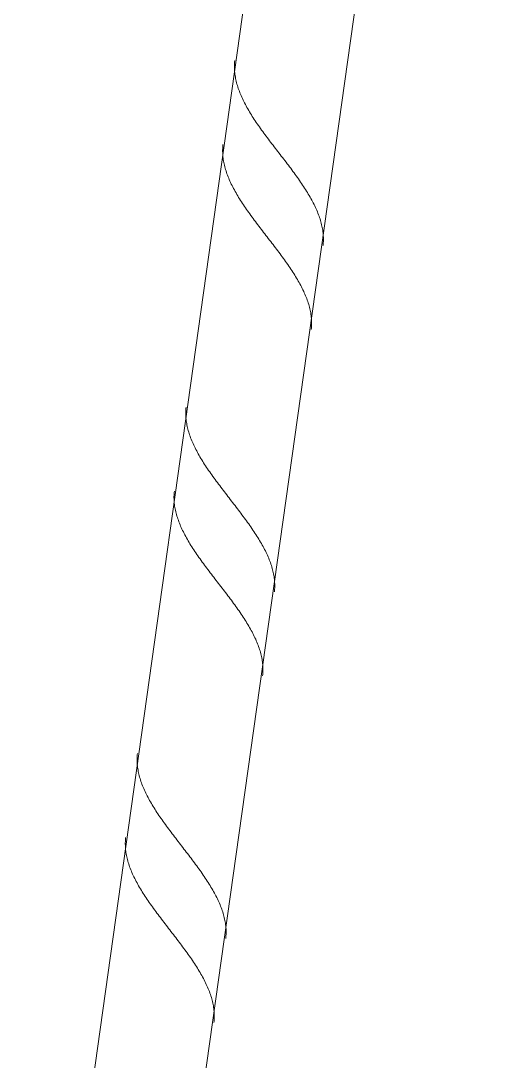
# Model space of a CAD drawing. Header units: inches. Extents: x -19229 to -222, y -6301 to 12387.
# Drawn here: x -19228.318 to -19226.16, y -55.713 to -51.004 of the extents above; entities that cross this region are included whole.
import ezdxf

# ---------------------------------------------------------------- set-up
doc = ezdxf.new("R2010")
doc.units = ezdxf.units.IN
doc.header["$MEASUREMENT"] = 0
doc.layers.add('A-WALL', color=113, linetype='Continuous', lineweight=9)
doc.layers.add('A-WALL-PATT', color=111, linetype='Continuous', lineweight=25)

# ---------------------------------------------------------------- blocks, each defined once
blk = doc.blocks.new('FP_1-DETAIL - PRECAST _ CONC_ - PLANK PARALLEL TO WALL')
at = {"layer": 'A-WALL'}
for p, q in [((17212.0257, -46.2941), (17210.3629, -58.1253)), ((17210.8678, -58.1253), (17212.5208, -46.3637))]:
    blk.add_line(p, q, dxfattribs=at)
at = {"layer": 'A-WALL-PATT', "color": 55, "lineweight": 9}
for p, q in [((17211.3311, -51.1959), (17211.3316, -51.1898)), ((17211.3316, -51.1898), (17211.3322, -51.1836)), ((17211.3306, -51.2144), (17211.3307, -51.2082)), ((17211.3308, -51.2206), (17211.3306, -51.2144)), ((17211.3307, -51.2082), (17211.3308, -51.202)), ((17211.3308, -51.202), (17211.3311, -51.1959)), ((17211.3311, -51.2269), (17211.3308, -51.2206)), ((17211.3315, -51.2331), (17211.3311, -51.2269)), ((17211.3321, -51.2394), (17211.3315, -51.2331)), ((17211.3328, -51.2457), (17211.3321, -51.2394)), ((17211.3337, -51.252), (17211.3328, -51.2457)), ((17211.3347, -51.2583), (17211.3337, -51.252)), ((17211.3359, -51.2647), (17211.3347, -51.2583)), ((17211.3372, -51.2711), (17211.3359, -51.2647)), ((17211.3387, -51.2775), (17211.3372, -51.2711)), ((17211.3403, -51.2839), (17211.3387, -51.2775)), ((17211.342, -51.2904), (17211.3403, -51.2839)), ((17211.3439, -51.2968), (17211.342, -51.2904)), ((17211.3459, -51.3033), (17211.3439, -51.2968)), ((17211.3481, -51.3098), (17211.3459, -51.3033)), ((17211.3503, -51.3163), (17211.3481, -51.3098)), ((17211.3528, -51.3228), (17211.3503, -51.3163)), ((17211.3553, -51.3294), (17211.3528, -51.3228)), ((17211.358, -51.336), (17211.3553, -51.3294)), ((17211.3608, -51.3426), (17211.358, -51.336)), ((17211.3637, -51.3492), (17211.3608, -51.3426)), ((17211.3667, -51.3558), (17211.3637, -51.3492)), ((17211.3699, -51.3624), (17211.3667, -51.3558)), ((17211.3731, -51.3691), (17211.3699, -51.3624)), ((17211.3765, -51.3758), (17211.3731, -51.3691)), ((17211.38, -51.3824), (17211.3765, -51.3758)), ((17211.3836, -51.3891), (17211.38, -51.3824)), ((17211.3873, -51.3959), (17211.3836, -51.3891)), ((17211.3911, -51.4026), (17211.3873, -51.3959)), ((17211.3951, -51.4093), (17211.3911, -51.4026)), ((17211.3991, -51.4161), (17211.3951, -51.4093)), ((17211.4032, -51.4229), (17211.3991, -51.4161)), ((17211.4074, -51.4297), (17211.4032, -51.4229)), ((17211.4116, -51.4365), (17211.4074, -51.4297)), ((17211.416, -51.4433), (17211.4116, -51.4365)), ((17211.4205, -51.4501), (17211.416, -51.4433)), ((17211.425, -51.4569), (17211.4205, -51.4501)), ((17211.4296, -51.4638), (17211.425, -51.4569)), ((17211.4343, -51.4706), (17211.4296, -51.4638)), ((17211.439, -51.4775), (17211.4343, -51.4706)), ((17211.4438, -51.4844), (17211.439, -51.4775)), ((17211.4487, -51.4912), (17211.4438, -51.4844)), ((17211.4536, -51.4981), (17211.4487, -51.4912)), ((17211.4586, -51.505), (17211.4536, -51.4981)), ((17211.4636, -51.5119), (17211.4586, -51.505)), ((17211.4687, -51.5188), (17211.4636, -51.5119)), ((17211.4739, -51.5257), (17211.4687, -51.5188)), ((17211.2777, -51.5761), (17211.2782, -51.5699)), ((17211.2782, -51.5699), (17211.2788, -51.5638)), ((17211.479, -51.5327), (17211.4739, -51.5257)), ((17211.4842, -51.5396), (17211.479, -51.5327)), ((17211.4895, -51.5465), (17211.4842, -51.5396)), ((17211.4947, -51.5535), (17211.4895, -51.5465)), ((17211.5, -51.5604), (17211.4947, -51.5535)), ((17211.5054, -51.5674), (17211.5, -51.5604)), ((17211.5107, -51.5743), (17211.5054, -51.5674)), ((17211.2772, -51.5884), (17211.2774, -51.5822)), ((17211.2772, -51.5946), (17211.2772, -51.5884)), ((17211.2773, -51.6008), (17211.2772, -51.5946)), ((17211.2776, -51.607), (17211.2773, -51.6008)), ((17211.2774, -51.5822), (17211.2777, -51.5761)), ((17211.2781, -51.6133), (17211.2776, -51.607)), ((17211.2787, -51.6196), (17211.2781, -51.6133)), ((17211.516, -51.5812), (17211.5107, -51.5743)), ((17211.5214, -51.5882), (17211.516, -51.5812)), ((17211.5268, -51.5951), (17211.5214, -51.5882)), ((17211.5322, -51.6021), (17211.5268, -51.5951)), ((17211.5375, -51.6091), (17211.5322, -51.6021)), ((17211.5429, -51.616), (17211.5375, -51.6091)), ((17211.5483, -51.623), (17211.5429, -51.616)), ((17211.2794, -51.6259), (17211.2787, -51.6196)), ((17211.2803, -51.6322), (17211.2794, -51.6259)), ((17211.2813, -51.6385), (17211.2803, -51.6322)), ((17211.2825, -51.6449), (17211.2813, -51.6385)), ((17211.2838, -51.6513), (17211.2825, -51.6449)), ((17211.2852, -51.6577), (17211.2838, -51.6513)), ((17211.2868, -51.6641), (17211.2852, -51.6577)), ((17211.2886, -51.6705), (17211.2868, -51.6641)), ((17211.5536, -51.6299), (17211.5483, -51.623)), ((17211.5589, -51.6368), (17211.5536, -51.6299)), ((17211.5643, -51.6438), (17211.5589, -51.6368)), ((17211.5696, -51.6507), (17211.5643, -51.6438)), ((17211.5748, -51.6577), (17211.5696, -51.6507)), ((17211.5801, -51.6646), (17211.5748, -51.6577)), ((17211.5853, -51.6715), (17211.5801, -51.6646)), ((17211.2905, -51.677), (17211.2886, -51.6705)), ((17211.2925, -51.6835), (17211.2905, -51.677)), ((17211.2946, -51.69), (17211.2925, -51.6835)), ((17211.2969, -51.6965), (17211.2946, -51.69)), ((17211.2993, -51.703), (17211.2969, -51.6965)), ((17211.3019, -51.7096), (17211.2993, -51.703)), ((17211.3045, -51.7162), (17211.3019, -51.7096)), ((17211.5904, -51.6785), (17211.5853, -51.6715)), ((17211.5956, -51.6854), (17211.5904, -51.6785)), ((17211.6007, -51.6923), (17211.5956, -51.6854)), ((17211.6057, -51.6992), (17211.6007, -51.6923)), ((17211.6107, -51.7061), (17211.6057, -51.6992)), ((17211.6156, -51.713), (17211.6107, -51.7061)), ((17211.3073, -51.7227), (17211.3045, -51.7162)), ((17211.3102, -51.7293), (17211.3073, -51.7227)), ((17211.3133, -51.736), (17211.3102, -51.7293)), ((17211.3164, -51.7426), (17211.3133, -51.736)), ((17211.3197, -51.7493), (17211.3164, -51.7426)), ((17211.3231, -51.7559), (17211.3197, -51.7493)), ((17211.3266, -51.7626), (17211.3231, -51.7559)), ((17211.6205, -51.7199), (17211.6156, -51.713)), ((17211.6253, -51.7267), (17211.6205, -51.7199)), ((17211.63, -51.7336), (17211.6253, -51.7267)), ((17211.6347, -51.7404), (17211.63, -51.7336)), ((17211.6393, -51.7473), (17211.6347, -51.7404)), ((17211.6438, -51.7541), (17211.6393, -51.7473)), ((17211.6483, -51.7609), (17211.6438, -51.7541)), ((17211.3302, -51.7693), (17211.3266, -51.7626)), ((17211.3339, -51.776), (17211.3302, -51.7693)), ((17211.3377, -51.7828), (17211.3339, -51.776)), ((17211.3416, -51.7895), (17211.3377, -51.7828)), ((17211.3456, -51.7963), (17211.3416, -51.7895)), ((17211.3497, -51.8031), (17211.3456, -51.7963)), ((17211.3539, -51.8098), (17211.3497, -51.8031)), ((17211.6527, -51.7677), (17211.6483, -51.7609)), ((17211.6569, -51.7745), (17211.6527, -51.7677)), ((17211.6611, -51.7813), (17211.6569, -51.7745)), ((17211.6652, -51.7881), (17211.6611, -51.7813)), ((17211.6692, -51.7949), (17211.6652, -51.7881)), ((17211.6732, -51.8016), (17211.6692, -51.7949)), ((17211.677, -51.8083), (17211.6732, -51.8016)), ((17211.3582, -51.8166), (17211.3539, -51.8098)), ((17211.3626, -51.8234), (17211.3582, -51.8166)), ((17211.367, -51.8303), (17211.3626, -51.8234)), ((17211.3716, -51.8371), (17211.367, -51.8303)), ((17211.3762, -51.8439), (17211.3716, -51.8371)), ((17211.3808, -51.8508), (17211.3762, -51.8439)), ((17211.3856, -51.8577), (17211.3808, -51.8508)), ((17211.6807, -51.8151), (17211.677, -51.8083)), ((17211.6843, -51.8218), (17211.6807, -51.8151)), ((17211.6878, -51.8284), (17211.6843, -51.8218)), ((17211.6912, -51.8351), (17211.6878, -51.8284)), ((17211.6944, -51.8418), (17211.6912, -51.8351)), ((17211.6976, -51.8484), (17211.6944, -51.8418)), ((17211.7006, -51.855), (17211.6976, -51.8484)), ((17211.3904, -51.8645), (17211.3856, -51.8577)), ((17211.3953, -51.8714), (17211.3904, -51.8645)), ((17211.4002, -51.8783), (17211.3953, -51.8714)), ((17211.4052, -51.8852), (17211.4002, -51.8783)), ((17211.4102, -51.8921), (17211.4052, -51.8852)), ((17211.4153, -51.899), (17211.4102, -51.8921)), ((17211.4204, -51.9059), (17211.4153, -51.899)), ((17211.7035, -51.8616), (17211.7006, -51.855)), ((17211.7063, -51.8682), (17211.7035, -51.8616)), ((17211.709, -51.8748), (17211.7063, -51.8682)), ((17211.7116, -51.8814), (17211.709, -51.8748)), ((17211.714, -51.8879), (17211.7116, -51.8814)), ((17211.7162, -51.8944), (17211.714, -51.8879)), ((17211.7184, -51.9009), (17211.7162, -51.8944)), ((17211.4256, -51.9129), (17211.4204, -51.9059)), ((17211.4308, -51.9198), (17211.4256, -51.9129)), ((17211.436, -51.9267), (17211.4308, -51.9198)), ((17211.4413, -51.9337), (17211.436, -51.9267)), ((17211.4466, -51.9406), (17211.4413, -51.9337)), ((17211.4519, -51.9475), (17211.4466, -51.9406)), ((17211.7204, -51.9074), (17211.7184, -51.9009)), ((17211.7223, -51.9138), (17211.7204, -51.9074)), ((17211.724, -51.9203), (17211.7223, -51.9138)), ((17211.7256, -51.9267), (17211.724, -51.9203)), ((17211.7271, -51.9331), (17211.7256, -51.9267)), ((17211.7284, -51.9395), (17211.7271, -51.9331)), ((17211.7296, -51.9459), (17211.7284, -51.9395)), ((17211.7306, -51.9522), (17211.7296, -51.9459)), ((17211.4573, -51.9545), (17211.4519, -51.9475)), ((17211.4626, -51.9614), (17211.4573, -51.9545)), ((17211.468, -51.9684), (17211.4626, -51.9614)), ((17211.4733, -51.9753), (17211.468, -51.9684)), ((17211.4787, -51.9823), (17211.4733, -51.9753)), ((17211.4841, -51.9892), (17211.4787, -51.9823)), ((17211.4895, -51.9962), (17211.4841, -51.9892)), ((17211.7315, -51.9585), (17211.7306, -51.9522)), ((17211.7322, -51.9648), (17211.7315, -51.9585)), ((17211.7328, -51.9711), (17211.7322, -51.9648)), ((17211.7332, -51.9774), (17211.7328, -51.9711)), ((17211.7335, -51.9836), (17211.7332, -51.9774)), ((17211.7337, -51.9898), (17211.7335, -51.9836)), ((17211.7336, -51.996), (17211.7337, -51.9898)), ((17211.4948, -52.0031), (17211.4895, -51.9962)), ((17211.5002, -52.0101), (17211.4948, -52.0031)), ((17211.5055, -52.017), (17211.5002, -52.0101)), ((17211.5108, -52.024), (17211.5055, -52.017)), ((17211.5161, -52.0309), (17211.5108, -52.024)), ((17211.5214, -52.0379), (17211.5161, -52.0309)), ((17211.5266, -52.0448), (17211.5214, -52.0379)), ((17211.7321, -52.0206), (17211.7327, -52.0145)), ((17211.7327, -52.0145), (17211.7332, -52.0083)), ((17211.7332, -52.0083), (17211.7335, -52.0022)), ((17211.7335, -52.0022), (17211.7336, -51.996)), ((17211.5318, -52.0517), (17211.5266, -52.0448)), ((17211.537, -52.0586), (17211.5318, -52.0517)), ((17211.5421, -52.0656), (17211.537, -52.0586)), ((17211.5472, -52.0725), (17211.5421, -52.0656)), ((17211.5523, -52.0794), (17211.5472, -52.0725)), ((17211.5572, -52.0863), (17211.5523, -52.0794)), ((17211.5622, -52.0932), (17211.5572, -52.0863)), ((17211.567, -52.1), (17211.5622, -52.0932)), ((17211.5719, -52.1069), (17211.567, -52.1)), ((17211.5766, -52.1138), (17211.5719, -52.1069)), ((17211.5813, -52.1206), (17211.5766, -52.1138)), ((17211.5859, -52.1275), (17211.5813, -52.1206)), ((17211.5904, -52.1343), (17211.5859, -52.1275)), ((17211.5949, -52.1411), (17211.5904, -52.1343)), ((17211.5992, -52.1479), (17211.5949, -52.1411)), ((17211.6035, -52.1547), (17211.5992, -52.1479)), ((17211.6077, -52.1615), (17211.6035, -52.1547)), ((17211.6118, -52.1683), (17211.6077, -52.1615)), ((17211.6158, -52.175), (17211.6118, -52.1683)), ((17211.6197, -52.1818), (17211.6158, -52.175)), ((17211.6235, -52.1885), (17211.6197, -52.1818)), ((17211.6272, -52.1952), (17211.6235, -52.1885)), ((17211.6308, -52.2019), (17211.6272, -52.1952)), ((17211.6343, -52.2086), (17211.6308, -52.2019)), ((17211.6377, -52.2153), (17211.6343, -52.2086)), ((17211.641, -52.222), (17211.6377, -52.2153)), ((17211.6442, -52.2286), (17211.641, -52.222)), ((17211.6472, -52.2352), (17211.6442, -52.2286)), ((17211.6501, -52.2418), (17211.6472, -52.2352)), ((17211.6529, -52.2484), (17211.6501, -52.2418)), ((17211.6556, -52.255), (17211.6529, -52.2484)), ((17211.6581, -52.2615), (17211.6556, -52.255)), ((17211.6605, -52.2681), (17211.6581, -52.2615)), ((17211.6628, -52.2746), (17211.6605, -52.2681)), ((17211.665, -52.2811), (17211.6628, -52.2746)), ((17211.667, -52.2876), (17211.665, -52.2811)), ((17211.6689, -52.294), (17211.667, -52.2876)), ((17211.6706, -52.3005), (17211.6689, -52.294)), ((17211.6722, -52.3069), (17211.6706, -52.3005)), ((17211.6737, -52.3133), (17211.6722, -52.3069)), ((17211.675, -52.3197), (17211.6737, -52.3133)), ((17211.6761, -52.326), (17211.675, -52.3197)), ((17211.6772, -52.3324), (17211.6761, -52.326)), ((17211.6781, -52.3387), (17211.6772, -52.3324)), ((17211.6788, -52.345), (17211.6781, -52.3387)), ((17211.6794, -52.3513), (17211.6788, -52.345)), ((17211.6798, -52.3575), (17211.6794, -52.3513)), ((17211.6801, -52.3638), (17211.6798, -52.3575)), ((17211.6802, -52.37), (17211.6801, -52.3638)), ((17211.6802, -52.3762), (17211.6802, -52.37)), ((17211.6786, -52.4007), (17211.6793, -52.3946)), ((17211.6793, -52.3946), (17211.6797, -52.3885)), ((17211.6797, -52.3885), (17211.68, -52.3824)), ((17211.68, -52.3824), (17211.6802, -52.3762)), ((17211.1102, -52.7767), (17211.1104, -52.7705)), ((17211.1102, -52.7829), (17211.1102, -52.7767)), ((17211.1103, -52.7891), (17211.1102, -52.7829)), ((17211.1106, -52.7954), (17211.1103, -52.7891)), ((17211.1104, -52.7705), (17211.1107, -52.7644)), ((17211.1107, -52.7644), (17211.1112, -52.7583)), ((17211.1112, -52.7583), (17211.1118, -52.7521)), ((17211.1111, -52.8016), (17211.1106, -52.7954)), ((17211.1116, -52.8079), (17211.1111, -52.8016)), ((17211.1124, -52.8142), (17211.1116, -52.8079)), ((17211.1133, -52.8205), (17211.1124, -52.8142)), ((17211.1143, -52.8269), (17211.1133, -52.8205)), ((17211.1155, -52.8332), (17211.1143, -52.8269)), ((17211.1168, -52.8396), (17211.1155, -52.8332)), ((17211.1182, -52.846), (17211.1168, -52.8396)), ((17211.1198, -52.8524), (17211.1182, -52.846)), ((17211.1216, -52.8589), (17211.1198, -52.8524)), ((17211.1235, -52.8653), (17211.1216, -52.8589)), ((17211.1255, -52.8718), (17211.1235, -52.8653)), ((17211.1276, -52.8783), (17211.1255, -52.8718)), ((17211.1299, -52.8848), (17211.1276, -52.8783)), ((17211.1323, -52.8913), (17211.1299, -52.8848)), ((17211.1349, -52.8979), (17211.1323, -52.8913)), ((17211.1375, -52.9045), (17211.1349, -52.8979)), ((17211.1403, -52.9111), (17211.1375, -52.9045)), ((17211.1432, -52.9177), (17211.1403, -52.9111)), ((17211.1463, -52.9243), (17211.1432, -52.9177)), ((17211.1494, -52.9309), (17211.1463, -52.9243)), ((17211.1527, -52.9376), (17211.1494, -52.9309)), ((17211.1561, -52.9443), (17211.1527, -52.9376)), ((17211.1596, -52.9509), (17211.1561, -52.9443)), ((17211.1632, -52.9576), (17211.1596, -52.9509)), ((17211.1669, -52.9644), (17211.1632, -52.9576)), ((17211.1707, -52.9711), (17211.1669, -52.9644)), ((17211.1746, -52.9778), (17211.1707, -52.9711)), ((17211.1786, -52.9846), (17211.1746, -52.9778)), ((17211.1827, -52.9914), (17211.1786, -52.9846)), ((17211.1869, -52.9982), (17211.1827, -52.9914)), ((17211.1912, -53.005), (17211.1869, -52.9982)), ((17211.1956, -53.0118), (17211.1912, -53.005)), ((17211.2, -53.0186), (17211.1956, -53.0118)), ((17211.2046, -53.0254), (17211.2, -53.0186)), ((17211.2092, -53.0323), (17211.2046, -53.0254)), ((17211.2138, -53.0391), (17211.2092, -53.0323)), ((17211.2186, -53.046), (17211.2138, -53.0391)), ((17211.2234, -53.0529), (17211.2186, -53.046)), ((17211.2283, -53.0597), (17211.2234, -53.0529)), ((17211.2332, -53.0666), (17211.2283, -53.0597)), ((17211.2382, -53.0735), (17211.2332, -53.0666)), ((17211.2432, -53.0804), (17211.2382, -53.0735)), ((17211.2483, -53.0873), (17211.2432, -53.0804)), ((17211.2534, -53.0943), (17211.2483, -53.0873)), ((17211.2586, -53.1012), (17211.2534, -53.0943)), ((17211.2638, -53.1081), (17211.2586, -53.1012)), ((17211.269, -53.115), (17211.2638, -53.1081)), ((17211.2743, -53.122), (17211.269, -53.115)), ((17211.2796, -53.1289), (17211.2743, -53.122)), ((17211.0568, -53.1569), (17211.057, -53.1507)), ((17211.0568, -53.1631), (17211.0568, -53.1569)), ((17211.0569, -53.1693), (17211.0568, -53.1631)), ((17211.0572, -53.1755), (17211.0569, -53.1693)), ((17211.057, -53.1507), (17211.0573, -53.1446)), ((17211.0573, -53.1446), (17211.0577, -53.1384)), ((17211.0577, -53.1384), (17211.0584, -53.1323)), ((17211.2849, -53.1359), (17211.2796, -53.1289)), ((17211.2903, -53.1428), (17211.2849, -53.1359)), ((17211.2956, -53.1498), (17211.2903, -53.1428)), ((17211.301, -53.1567), (17211.2956, -53.1498)), ((17211.3063, -53.1637), (17211.301, -53.1567)), ((17211.3117, -53.1706), (17211.3063, -53.1637)), ((17211.3171, -53.1776), (17211.3117, -53.1706)), ((17211.0576, -53.1818), (17211.0572, -53.1755)), ((17211.0582, -53.1881), (17211.0576, -53.1818)), ((17211.0589, -53.1944), (17211.0582, -53.1881)), ((17211.0598, -53.2007), (17211.0589, -53.1944)), ((17211.0609, -53.207), (17211.0598, -53.2007)), ((17211.062, -53.2134), (17211.0609, -53.207)), ((17211.0633, -53.2198), (17211.062, -53.2134)), ((17211.3225, -53.1845), (17211.3171, -53.1776)), ((17211.3278, -53.1915), (17211.3225, -53.1845)), ((17211.3332, -53.1984), (17211.3278, -53.1915)), ((17211.3385, -53.2054), (17211.3332, -53.1984)), ((17211.3438, -53.2123), (17211.3385, -53.2054)), ((17211.3491, -53.2192), (17211.3438, -53.2123)), ((17211.0648, -53.2262), (17211.0633, -53.2198)), ((17211.0664, -53.2326), (17211.0648, -53.2262)), ((17211.0681, -53.239), (17211.0664, -53.2326)), ((17211.07, -53.2455), (17211.0681, -53.239)), ((17211.072, -53.252), (17211.07, -53.2455)), ((17211.0742, -53.2585), (17211.072, -53.252)), ((17211.0765, -53.265), (17211.0742, -53.2585)), ((17211.0789, -53.2715), (17211.0765, -53.265)), ((17211.3544, -53.2262), (17211.3491, -53.2192)), ((17211.3596, -53.2331), (17211.3544, -53.2262)), ((17211.3648, -53.24), (17211.3596, -53.2331)), ((17211.37, -53.247), (17211.3648, -53.24)), ((17211.3751, -53.2539), (17211.37, -53.247)), ((17211.3802, -53.2608), (17211.3751, -53.2539)), ((17211.3853, -53.2677), (17211.3802, -53.2608)), ((17211.0814, -53.2781), (17211.0789, -53.2715)), ((17211.0841, -53.2847), (17211.0814, -53.2781)), ((17211.0869, -53.2912), (17211.0841, -53.2847)), ((17211.0898, -53.2979), (17211.0869, -53.2912)), ((17211.0928, -53.3045), (17211.0898, -53.2979)), ((17211.096, -53.3111), (17211.0928, -53.3045)), ((17211.0993, -53.3178), (17211.096, -53.3111)), ((17211.3902, -53.2746), (17211.3853, -53.2677)), ((17211.3952, -53.2815), (17211.3902, -53.2746)), ((17211.4, -53.2884), (17211.3952, -53.2815)), ((17211.4048, -53.2952), (17211.4, -53.2884)), ((17211.4096, -53.3021), (17211.4048, -53.2952)), ((17211.4143, -53.3089), (17211.4096, -53.3021)), ((17211.4189, -53.3158), (17211.4143, -53.3089)), ((17211.1027, -53.3244), (17211.0993, -53.3178)), ((17211.1062, -53.3311), (17211.1027, -53.3244)), ((17211.1098, -53.3378), (17211.1062, -53.3311)), ((17211.1135, -53.3446), (17211.1098, -53.3378)), ((17211.1173, -53.3513), (17211.1135, -53.3446)), ((17211.1212, -53.358), (17211.1173, -53.3513)), ((17211.1252, -53.3648), (17211.1212, -53.358)), ((17211.4234, -53.3226), (17211.4189, -53.3158)), ((17211.4278, -53.3294), (17211.4234, -53.3226)), ((17211.4322, -53.3363), (17211.4278, -53.3294)), ((17211.4365, -53.343), (17211.4322, -53.3363)), ((17211.4407, -53.3498), (17211.4365, -53.343)), ((17211.4448, -53.3566), (17211.4407, -53.3498)), ((17211.4488, -53.3634), (17211.4448, -53.3566)), ((17211.1293, -53.3716), (17211.1252, -53.3648)), ((17211.1335, -53.3783), (17211.1293, -53.3716)), ((17211.1378, -53.3851), (17211.1335, -53.3783)), ((17211.1421, -53.392), (17211.1378, -53.3851)), ((17211.1466, -53.3988), (17211.1421, -53.392)), ((17211.1511, -53.4056), (17211.1466, -53.3988)), ((17211.1557, -53.4125), (17211.1511, -53.4056)), ((17211.4527, -53.3701), (17211.4488, -53.3634)), ((17211.4565, -53.3768), (17211.4527, -53.3701)), ((17211.4602, -53.3836), (17211.4565, -53.3768)), ((17211.4638, -53.3903), (17211.4602, -53.3836)), ((17211.4673, -53.397), (17211.4638, -53.3903)), ((17211.4707, -53.4036), (17211.4673, -53.397)), ((17211.474, -53.4103), (17211.4707, -53.4036)), ((17211.1604, -53.4193), (17211.1557, -53.4125)), ((17211.1651, -53.4262), (17211.1604, -53.4193)), ((17211.17, -53.433), (17211.1651, -53.4262)), ((17211.1748, -53.4399), (17211.17, -53.433)), ((17211.1798, -53.4468), (17211.1748, -53.4399)), ((17211.1847, -53.4537), (17211.1798, -53.4468)), ((17211.1898, -53.4606), (17211.1847, -53.4537)), ((17211.4771, -53.4169), (17211.474, -53.4103)), ((17211.4802, -53.4235), (17211.4771, -53.4169)), ((17211.4831, -53.4302), (17211.4802, -53.4235)), ((17211.4859, -53.4367), (17211.4831, -53.4302)), ((17211.4886, -53.4433), (17211.4859, -53.4367)), ((17211.4911, -53.4499), (17211.4886, -53.4433)), ((17211.4935, -53.4564), (17211.4911, -53.4499)), ((17211.1949, -53.4675), (17211.1898, -53.4606)), ((17211.2, -53.4744), (17211.1949, -53.4675)), ((17211.2052, -53.4814), (17211.2, -53.4744)), ((17211.2104, -53.4883), (17211.2052, -53.4814)), ((17211.2156, -53.4952), (17211.2104, -53.4883)), ((17211.2209, -53.5022), (17211.2156, -53.4952)), ((17211.4958, -53.4629), (17211.4935, -53.4564)), ((17211.498, -53.4694), (17211.4958, -53.4629)), ((17211.5, -53.4759), (17211.498, -53.4694)), ((17211.5018, -53.4824), (17211.5, -53.4759)), ((17211.5036, -53.4888), (17211.5018, -53.4824)), ((17211.5052, -53.4952), (17211.5036, -53.4888)), ((17211.5066, -53.5016), (17211.5052, -53.4952)), ((17211.508, -53.508), (17211.5066, -53.5016)), ((17211.2262, -53.5091), (17211.2209, -53.5022)), ((17211.2315, -53.516), (17211.2262, -53.5091)), ((17211.2368, -53.523), (17211.2315, -53.516)), ((17211.2422, -53.5299), (17211.2368, -53.523)), ((17211.2475, -53.5369), (17211.2422, -53.5299)), ((17211.2529, -53.5438), (17211.2475, -53.5369)), ((17211.2583, -53.5508), (17211.2529, -53.5438)), ((17211.5091, -53.5144), (17211.508, -53.508)), ((17211.5102, -53.5207), (17211.5091, -53.5144)), ((17211.511, -53.527), (17211.5102, -53.5207)), ((17211.5118, -53.5333), (17211.511, -53.527)), ((17211.5124, -53.5396), (17211.5118, -53.5333)), ((17211.5128, -53.5459), (17211.5124, -53.5396)), ((17211.5131, -53.5521), (17211.5128, -53.5459)), ((17211.2637, -53.5577), (17211.2583, -53.5508)), ((17211.269, -53.5647), (17211.2637, -53.5577)), ((17211.2744, -53.5716), (17211.269, -53.5647)), ((17211.2797, -53.5786), (17211.2744, -53.5716)), ((17211.2851, -53.5855), (17211.2797, -53.5786)), ((17211.2904, -53.5925), (17211.2851, -53.5855)), ((17211.2957, -53.5994), (17211.2904, -53.5925)), ((17211.5116, -53.5891), (17211.5122, -53.583)), ((17211.5122, -53.583), (17211.5127, -53.5768)), ((17211.5127, -53.5768), (17211.513, -53.5707)), ((17211.513, -53.5707), (17211.5132, -53.5645)), ((17211.5132, -53.5583), (17211.5131, -53.5521)), ((17211.5132, -53.5645), (17211.5132, -53.5583)), ((17211.301, -53.6064), (17211.2957, -53.5994)), ((17211.3062, -53.6133), (17211.301, -53.6064)), ((17211.3114, -53.6202), (17211.3062, -53.6133)), ((17211.3166, -53.6271), (17211.3114, -53.6202)), ((17211.3217, -53.6341), (17211.3166, -53.6271)), ((17211.3268, -53.641), (17211.3217, -53.6341)), ((17211.3318, -53.6479), (17211.3268, -53.641)), ((17211.3368, -53.6548), (17211.3318, -53.6479)), ((17211.3417, -53.6617), (17211.3368, -53.6548)), ((17211.3466, -53.6685), (17211.3417, -53.6617)), ((17211.3514, -53.6754), (17211.3466, -53.6685)), ((17211.3562, -53.6823), (17211.3514, -53.6754)), ((17211.3608, -53.6891), (17211.3562, -53.6823)), ((17211.3654, -53.696), (17211.3608, -53.6891)), ((17211.37, -53.7028), (17211.3654, -53.696)), ((17211.3744, -53.7096), (17211.37, -53.7028)), ((17211.3788, -53.7164), (17211.3744, -53.7096)), ((17211.3831, -53.7232), (17211.3788, -53.7164)), ((17211.3873, -53.73), (17211.3831, -53.7232)), ((17211.3914, -53.7368), (17211.3873, -53.73)), ((17211.3954, -53.7436), (17211.3914, -53.7368)), ((17211.3993, -53.7503), (17211.3954, -53.7436)), ((17211.4031, -53.757), (17211.3993, -53.7503)), ((17211.4068, -53.7637), (17211.4031, -53.757)), ((17211.4104, -53.7704), (17211.4068, -53.7637)), ((17211.4139, -53.7771), (17211.4104, -53.7704)), ((17211.4173, -53.7838), (17211.4139, -53.7771)), ((17211.4206, -53.7905), (17211.4173, -53.7838)), ((17211.4237, -53.7971), (17211.4206, -53.7905)), ((17211.4268, -53.8037), (17211.4237, -53.7971)), ((17211.4297, -53.8103), (17211.4268, -53.8037)), ((17211.4325, -53.8169), (17211.4297, -53.8103)), ((17211.4351, -53.8235), (17211.4325, -53.8169)), ((17211.4377, -53.83), (17211.4351, -53.8235)), ((17211.4401, -53.8366), (17211.4377, -53.83)), ((17211.4424, -53.8431), (17211.4401, -53.8366)), ((17211.4445, -53.8496), (17211.4424, -53.8431)), ((17211.4465, -53.8561), (17211.4445, -53.8496)), ((17211.4484, -53.8625), (17211.4465, -53.8561)), ((17211.4502, -53.869), (17211.4484, -53.8625)), ((17211.4518, -53.8754), (17211.4502, -53.869)), ((17211.4532, -53.8818), (17211.4518, -53.8754)), ((17211.4545, -53.8882), (17211.4532, -53.8818)), ((17211.4557, -53.8945), (17211.4545, -53.8882)), ((17211.4567, -53.9009), (17211.4557, -53.8945)), ((17211.4576, -53.9072), (17211.4567, -53.9009)), ((17211.4583, -53.9135), (17211.4576, -53.9072)), ((17211.4589, -53.9198), (17211.4583, -53.9135)), ((17211.4594, -53.926), (17211.4589, -53.9198)), ((17211.4582, -53.9692), (17211.4588, -53.9631)), ((17211.4588, -53.9631), (17211.4593, -53.957)), ((17211.4593, -53.957), (17211.4596, -53.9509)), ((17211.4597, -53.9323), (17211.4594, -53.926)), ((17211.4596, -53.9509), (17211.4598, -53.9447)), ((17211.4598, -53.9385), (17211.4597, -53.9323)), ((17211.4598, -53.9447), (17211.4598, -53.9385)), ((17210.8898, -54.3452), (17210.8899, -54.339)), ((17210.8898, -54.3514), (17210.8898, -54.3452)), ((17210.8899, -54.339), (17210.8903, -54.3329)), ((17210.8903, -54.3329), (17210.8907, -54.3268)), ((17210.8907, -54.3268), (17210.8914, -54.3207)), ((17210.8899, -54.3576), (17210.8898, -54.3514)), ((17210.8902, -54.3639), (17210.8899, -54.3576)), ((17210.8906, -54.3701), (17210.8902, -54.3639)), ((17210.8912, -54.3764), (17210.8906, -54.3701)), ((17210.8919, -54.3827), (17210.8912, -54.3764)), ((17210.8928, -54.389), (17210.8919, -54.3827)), ((17210.8938, -54.3954), (17210.8928, -54.389)), ((17210.895, -54.4017), (17210.8938, -54.3954)), ((17210.8963, -54.4081), (17210.895, -54.4017)), ((17210.8978, -54.4145), (17210.8963, -54.4081)), ((17210.8994, -54.4209), (17210.8978, -54.4145)), ((17210.9011, -54.4274), (17210.8994, -54.4209)), ((17210.903, -54.4338), (17210.9011, -54.4274)), ((17210.905, -54.4403), (17210.903, -54.4338)), ((17210.9072, -54.4468), (17210.905, -54.4403)), ((17210.9095, -54.4533), (17210.9072, -54.4468)), ((17210.9119, -54.4599), (17210.9095, -54.4533)), ((17210.9144, -54.4664), (17210.9119, -54.4599)), ((17210.9171, -54.473), (17210.9144, -54.4664)), ((17210.9199, -54.4796), (17210.9171, -54.473)), ((17210.9228, -54.4862), (17210.9199, -54.4796)), ((17210.9258, -54.4928), (17210.9228, -54.4862)), ((17210.929, -54.4994), (17210.9258, -54.4928)), ((17210.9323, -54.5061), (17210.929, -54.4994)), ((17210.9356, -54.5128), (17210.9323, -54.5061)), ((17210.9391, -54.5195), (17210.9356, -54.5128)), ((17210.9427, -54.5262), (17210.9391, -54.5195)), ((17210.9465, -54.5329), (17210.9427, -54.5262)), ((17210.9503, -54.5396), (17210.9465, -54.5329)), ((17210.9542, -54.5464), (17210.9503, -54.5396)), ((17210.9582, -54.5531), (17210.9542, -54.5464)), ((17210.9623, -54.5599), (17210.9582, -54.5531)), ((17210.9665, -54.5667), (17210.9623, -54.5599)), ((17210.9708, -54.5735), (17210.9665, -54.5667)), ((17210.9751, -54.5803), (17210.9708, -54.5735)), ((17210.9796, -54.5871), (17210.9751, -54.5803)), ((17210.9841, -54.5939), (17210.9796, -54.5871)), ((17210.9887, -54.6008), (17210.9841, -54.5939)), ((17210.9934, -54.6076), (17210.9887, -54.6008)), ((17210.9981, -54.6145), (17210.9934, -54.6076)), ((17211.0029, -54.6214), (17210.9981, -54.6145)), ((17211.0078, -54.6282), (17211.0029, -54.6214)), ((17211.0127, -54.6351), (17211.0078, -54.6282)), ((17211.0177, -54.642), (17211.0127, -54.6351)), ((17211.0228, -54.6489), (17211.0177, -54.642)), ((17211.0278, -54.6558), (17211.0228, -54.6489)), ((17211.033, -54.6628), (17211.0278, -54.6558)), ((17211.0381, -54.6697), (17211.033, -54.6628)), ((17211.0434, -54.6766), (17211.0381, -54.6697)), ((17211.0486, -54.6835), (17211.0434, -54.6766)), ((17210.8363, -54.7254), (17210.8365, -54.7192)), ((17210.8363, -54.7316), (17210.8363, -54.7254)), ((17210.8365, -54.7192), (17210.8368, -54.7131)), ((17210.8368, -54.7131), (17210.8373, -54.7069)), ((17210.8373, -54.7069), (17210.8379, -54.7008)), ((17211.0539, -54.6905), (17211.0486, -54.6835)), ((17211.0592, -54.6974), (17211.0539, -54.6905)), ((17211.0645, -54.7044), (17211.0592, -54.6974)), ((17211.0698, -54.7113), (17211.0645, -54.7044)), ((17211.0752, -54.7183), (17211.0698, -54.7113)), ((17211.0805, -54.7252), (17211.0752, -54.7183)), ((17211.0859, -54.7322), (17211.0805, -54.7252)), ((17210.8365, -54.7378), (17210.8363, -54.7316)), ((17210.8368, -54.744), (17210.8365, -54.7378)), ((17210.8372, -54.7503), (17210.8368, -54.744)), ((17210.8378, -54.7566), (17210.8372, -54.7503)), ((17210.8385, -54.7629), (17210.8378, -54.7566)), ((17210.8394, -54.7692), (17210.8385, -54.7629)), ((17210.8404, -54.7755), (17210.8394, -54.7692)), ((17211.0913, -54.7391), (17211.0859, -54.7322)), ((17211.0966, -54.7461), (17211.0913, -54.7391)), ((17211.102, -54.753), (17211.0966, -54.7461)), ((17211.1074, -54.76), (17211.102, -54.753)), ((17211.1127, -54.7669), (17211.1074, -54.76)), ((17211.1181, -54.7739), (17211.1127, -54.7669)), ((17210.8416, -54.7819), (17210.8404, -54.7755)), ((17210.8429, -54.7883), (17210.8416, -54.7819)), ((17210.8444, -54.7947), (17210.8429, -54.7883)), ((17210.846, -54.8011), (17210.8444, -54.7947)), ((17210.8477, -54.8075), (17210.846, -54.8011)), ((17210.8496, -54.814), (17210.8477, -54.8075)), ((17210.8516, -54.8205), (17210.8496, -54.814)), ((17211.1234, -54.7808), (17211.1181, -54.7739)), ((17211.1287, -54.7877), (17211.1234, -54.7808)), ((17211.134, -54.7947), (17211.1287, -54.7877)), ((17211.1392, -54.8016), (17211.134, -54.7947)), ((17211.1444, -54.8085), (17211.1392, -54.8016)), ((17211.1496, -54.8155), (17211.1444, -54.8085)), ((17211.1547, -54.8224), (17211.1496, -54.8155)), ((17210.8537, -54.827), (17210.8516, -54.8205)), ((17210.856, -54.8335), (17210.8537, -54.827)), ((17210.8584, -54.84), (17210.856, -54.8335)), ((17210.861, -54.8466), (17210.8584, -54.84)), ((17210.8637, -54.8532), (17210.861, -54.8466)), ((17210.8664, -54.8598), (17210.8637, -54.8532)), ((17210.8694, -54.8664), (17210.8664, -54.8598)), ((17210.8724, -54.873), (17210.8694, -54.8664)), ((17211.1598, -54.8293), (17211.1547, -54.8224)), ((17211.1648, -54.8362), (17211.1598, -54.8293)), ((17211.1698, -54.8431), (17211.1648, -54.8362)), ((17211.1747, -54.85), (17211.1698, -54.8431)), ((17211.1796, -54.8569), (17211.1747, -54.85)), ((17211.1844, -54.8637), (17211.1796, -54.8569)), ((17211.1892, -54.8706), (17211.1844, -54.8637)), ((17210.8756, -54.8796), (17210.8724, -54.873)), ((17210.8788, -54.8863), (17210.8756, -54.8796)), ((17210.8822, -54.8929), (17210.8788, -54.8863)), ((17210.8857, -54.8996), (17210.8822, -54.8929)), ((17210.8893, -54.9063), (17210.8857, -54.8996)), ((17210.893, -54.9131), (17210.8893, -54.9063)), ((17210.8968, -54.9198), (17210.893, -54.9131)), ((17211.1938, -54.8774), (17211.1892, -54.8706)), ((17211.1984, -54.8843), (17211.1938, -54.8774)), ((17211.203, -54.8911), (17211.1984, -54.8843)), ((17211.2074, -54.8979), (17211.203, -54.8911)), ((17211.2118, -54.9048), (17211.2074, -54.8979)), ((17211.2161, -54.9116), (17211.2118, -54.9048)), ((17211.2202, -54.9183), (17211.2161, -54.9116)), ((17210.9008, -54.9265), (17210.8968, -54.9198)), ((17210.9048, -54.9333), (17210.9008, -54.9265)), ((17210.9089, -54.9401), (17210.9048, -54.9333)), ((17210.9131, -54.9469), (17210.9089, -54.9401)), ((17210.9173, -54.9537), (17210.9131, -54.9469)), ((17210.9217, -54.9605), (17210.9173, -54.9537)), ((17210.9262, -54.9673), (17210.9217, -54.9605)), ((17211.2244, -54.9251), (17211.2202, -54.9183)), ((17211.2284, -54.9319), (17211.2244, -54.9251)), ((17211.2323, -54.9386), (17211.2284, -54.9319)), ((17211.2361, -54.9454), (17211.2323, -54.9386)), ((17211.2398, -54.9521), (17211.2361, -54.9454)), ((17211.2434, -54.9588), (17211.2398, -54.9521)), ((17211.2469, -54.9655), (17211.2434, -54.9588)), ((17210.9307, -54.9741), (17210.9262, -54.9673)), ((17210.9353, -54.981), (17210.9307, -54.9741)), ((17210.94, -54.9878), (17210.9353, -54.981)), ((17210.9447, -54.9947), (17210.94, -54.9878)), ((17210.9495, -55.0015), (17210.9447, -54.9947)), ((17210.9544, -55.0084), (17210.9495, -55.0015)), ((17210.9593, -55.0153), (17210.9544, -55.0084)), ((17211.2503, -54.9721), (17211.2469, -54.9655)), ((17211.2536, -54.9788), (17211.2503, -54.9721)), ((17211.2567, -54.9854), (17211.2536, -54.9788)), ((17211.2597, -54.9921), (17211.2567, -54.9854)), ((17211.2627, -54.9987), (17211.2597, -54.9921)), ((17211.2655, -55.0052), (17211.2627, -54.9987)), ((17211.2681, -55.0118), (17211.2655, -55.0052)), ((17210.9643, -55.0222), (17210.9593, -55.0153)), ((17210.9693, -55.0291), (17210.9643, -55.0222)), ((17210.9744, -55.036), (17210.9693, -55.0291)), ((17210.9795, -55.0429), (17210.9744, -55.036)), ((17210.9847, -55.0499), (17210.9795, -55.0429)), ((17210.9899, -55.0568), (17210.9847, -55.0499)), ((17211.2707, -55.0184), (17211.2681, -55.0118)), ((17211.2731, -55.0249), (17211.2707, -55.0184)), ((17211.2754, -55.0314), (17211.2731, -55.0249)), ((17211.2775, -55.0379), (17211.2754, -55.0314)), ((17211.2795, -55.0444), (17211.2775, -55.0379)), ((17211.2814, -55.0509), (17211.2795, -55.0444)), ((17211.2832, -55.0573), (17211.2814, -55.0509)), ((17210.9952, -55.0637), (17210.9899, -55.0568)), ((17211.0004, -55.0707), (17210.9952, -55.0637)), ((17211.0057, -55.0776), (17211.0004, -55.0707)), ((17211.011, -55.0845), (17211.0057, -55.0776)), ((17211.0164, -55.0915), (17211.011, -55.0845)), ((17211.0217, -55.0984), (17211.0164, -55.0915)), ((17211.0271, -55.1054), (17211.0217, -55.0984)), ((17211.2848, -55.0637), (17211.2832, -55.0573)), ((17211.2862, -55.0701), (17211.2848, -55.0637)), ((17211.2875, -55.0765), (17211.2862, -55.0701)), ((17211.2887, -55.0829), (17211.2875, -55.0765)), ((17211.2897, -55.0892), (17211.2887, -55.0829)), ((17211.2906, -55.0955), (17211.2897, -55.0892)), ((17211.2913, -55.1018), (17211.2906, -55.0955)), ((17211.2919, -55.1081), (17211.2913, -55.1018)), ((17211.0325, -55.1123), (17211.0271, -55.1054)), ((17211.0378, -55.1193), (17211.0325, -55.1123)), ((17211.0432, -55.1262), (17211.0378, -55.1193)), ((17211.0486, -55.1332), (17211.0432, -55.1262)), ((17211.0539, -55.1401), (17211.0486, -55.1332)), ((17211.0593, -55.1471), (17211.0539, -55.1401)), ((17211.0646, -55.154), (17211.0593, -55.1471)), ((17211.2918, -55.1515), (17211.2923, -55.1453)), ((17211.2924, -55.1144), (17211.2919, -55.1081)), ((17211.2923, -55.1453), (17211.2926, -55.1392)), ((17211.2926, -55.1206), (17211.2924, -55.1144)), ((17211.2928, -55.1268), (17211.2926, -55.1206)), ((17211.2926, -55.1392), (17211.2928, -55.133)), ((17211.2928, -55.133), (17211.2928, -55.1268)), ((17211.07, -55.161), (17211.0646, -55.154)), ((17211.0753, -55.1679), (17211.07, -55.161)), ((17211.0805, -55.1749), (17211.0753, -55.1679)), ((17211.0858, -55.1818), (17211.0805, -55.1749)), ((17211.091, -55.1887), (17211.0858, -55.1818)), ((17211.0961, -55.1956), (17211.091, -55.1887)), ((17211.1013, -55.2026), (17211.0961, -55.1956)), ((17211.2912, -55.1576), (17211.2918, -55.1515)), ((17211.1063, -55.2095), (17211.1013, -55.2026)), ((17211.1114, -55.2164), (17211.1063, -55.2095)), ((17211.1164, -55.2233), (17211.1114, -55.2164)), ((17211.1213, -55.2302), (17211.1164, -55.2233)), ((17211.1262, -55.237), (17211.1213, -55.2302)), ((17211.131, -55.2439), (17211.1262, -55.237)), ((17211.1357, -55.2508), (17211.131, -55.2439)), ((17211.1404, -55.2576), (17211.1357, -55.2508)), ((17211.145, -55.2645), (17211.1404, -55.2576)), ((17211.1495, -55.2713), (17211.145, -55.2645)), ((17211.154, -55.2781), (17211.1495, -55.2713)), ((17211.1583, -55.2849), (17211.154, -55.2781)), ((17211.1626, -55.2917), (17211.1583, -55.2849)), ((17211.1668, -55.2985), (17211.1626, -55.2917)), ((17211.1709, -55.3053), (17211.1668, -55.2985)), ((17211.1749, -55.3121), (17211.1709, -55.3053)), ((17211.1788, -55.3188), (17211.1749, -55.3121)), ((17211.1827, -55.3255), (17211.1788, -55.3188)), ((17211.1864, -55.3323), (17211.1827, -55.3255)), ((17211.19, -55.339), (17211.1864, -55.3323)), ((17211.1935, -55.3456), (17211.19, -55.339)), ((17211.1968, -55.3523), (17211.1935, -55.3456)), ((17211.2001, -55.359), (17211.1968, -55.3523)), ((17211.2033, -55.3656), (17211.2001, -55.359)), ((17211.2063, -55.3722), (17211.2033, -55.3656)), ((17211.2092, -55.3788), (17211.2063, -55.3722)), ((17211.212, -55.3854), (17211.2092, -55.3788)), ((17211.2147, -55.392), (17211.212, -55.3854)), ((17211.2172, -55.3986), (17211.2147, -55.392)), ((17211.2197, -55.4051), (17211.2172, -55.3986)), ((17211.2219, -55.4116), (17211.2197, -55.4051)), ((17211.2241, -55.4181), (17211.2219, -55.4116)), ((17211.2261, -55.4246), (17211.2241, -55.4181)), ((17211.228, -55.431), (17211.2261, -55.4246)), ((17211.2297, -55.4375), (17211.228, -55.431)), ((17211.2313, -55.4439), (17211.2297, -55.4375)), ((17211.2328, -55.4503), (17211.2313, -55.4439)), ((17211.2341, -55.4567), (17211.2328, -55.4503)), ((17211.2353, -55.463), (17211.2341, -55.4567)), ((17211.2363, -55.4694), (17211.2353, -55.463)), ((17211.2372, -55.4757), (17211.2363, -55.4694)), ((17211.2379, -55.482), (17211.2372, -55.4757)), ((17211.2385, -55.4883), (17211.2379, -55.482)), ((17211.2384, -55.5316), (17211.2388, -55.5255)), ((17211.2389, -55.4945), (17211.2385, -55.4883)), ((17211.2388, -55.5255), (17211.2392, -55.5194)), ((17211.2392, -55.5008), (17211.2389, -55.4945)), ((17211.2394, -55.507), (17211.2392, -55.5008)), ((17211.2392, -55.5194), (17211.2393, -55.5132)), ((17211.2393, -55.5132), (17211.2394, -55.507)), ((17211.2378, -55.5378), (17211.2384, -55.5316))]:
    blk.add_line(p, q, dxfattribs=at)
blk = doc.blocks.new('Dowel7 - Dowel-1936060-DETAIL - PRECAST _ CONC_ - PLANK PARALLEL TO WALL')
at = {"layer": 'A-WALL'}
blk.add_blockref('FP_1-DETAIL - PRECAST _ CONC_ - PLANK PARALLEL TO WALL', (-18219.3403, 0), dxfattribs=at)

msp = doc.modelspace()

# ---------------------------------------------------------------- block references
at = {"layer": 'A-WALL'}
msp.add_blockref('Dowel7 - Dowel-1936060-DETAIL - PRECAST _ CONC_ - PLANK PARALLEL TO WALL', (-18219.3403, 0), dxfattribs=at)

doc.saveas('drawing.dxf')
